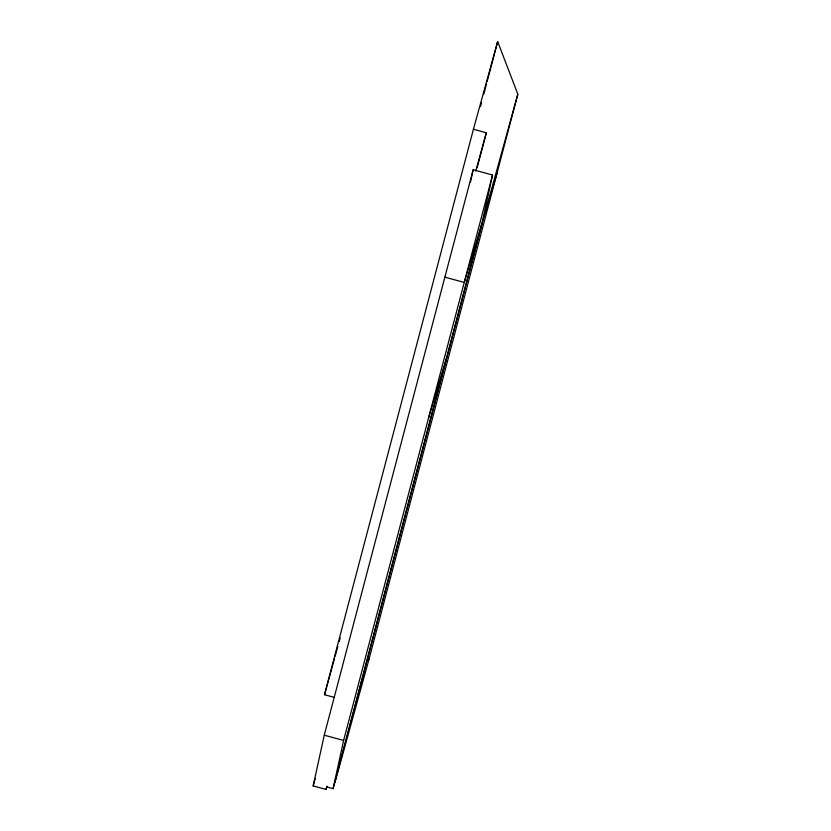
<?xml version="1.0" encoding="UTF-8"?>
<svg xmlns="http://www.w3.org/2000/svg" width="831" height="831" viewBox="0 0 831 831"><rect width="100%" height="100%" fill="white"/><g stroke="black" fill="none" stroke-linecap="round" stroke-linejoin="round"><path stroke-width="1.25" d="M313.173 785.939L324.256 735.186L473.171 169.732L492.544 175.009L482.011 223.217L333.096 788.671L326.645 786.915L326.084 789.45L313.173 785.939L315.219 778.522M333.096 788.671L343.629 740.452L492.544 175.009M470.471 182.114L473.171 169.732M333.896 697.271L324.505 694.716L473.421 129.262L497.665 41.55L517.827 94.183L368.902 659.637L334.966 782.438L483.881 216.984L517.827 94.183M480.557 106.513L481.544 102.764M483.85 94.017L486.478 84.024M487.143 81.521L497.665 41.55M477.087 167.883L486.332 132.773L473.421 129.262M324.505 694.716L334.405 658.89M335.09 656.417L337.822 646.528M339.183 641.594L340.211 637.886M475.748 171.072L486.332 132.773M326.084 789.45L326.999 786.157M482.011 223.217L464.249 282.436L444.876 277.17M483.881 216.984L496.98 173.347M428.505 418.149L446.278 358.93M324.256 735.186L343.629 740.452M368.071 657.446L368.902 659.637"/></g></svg>
